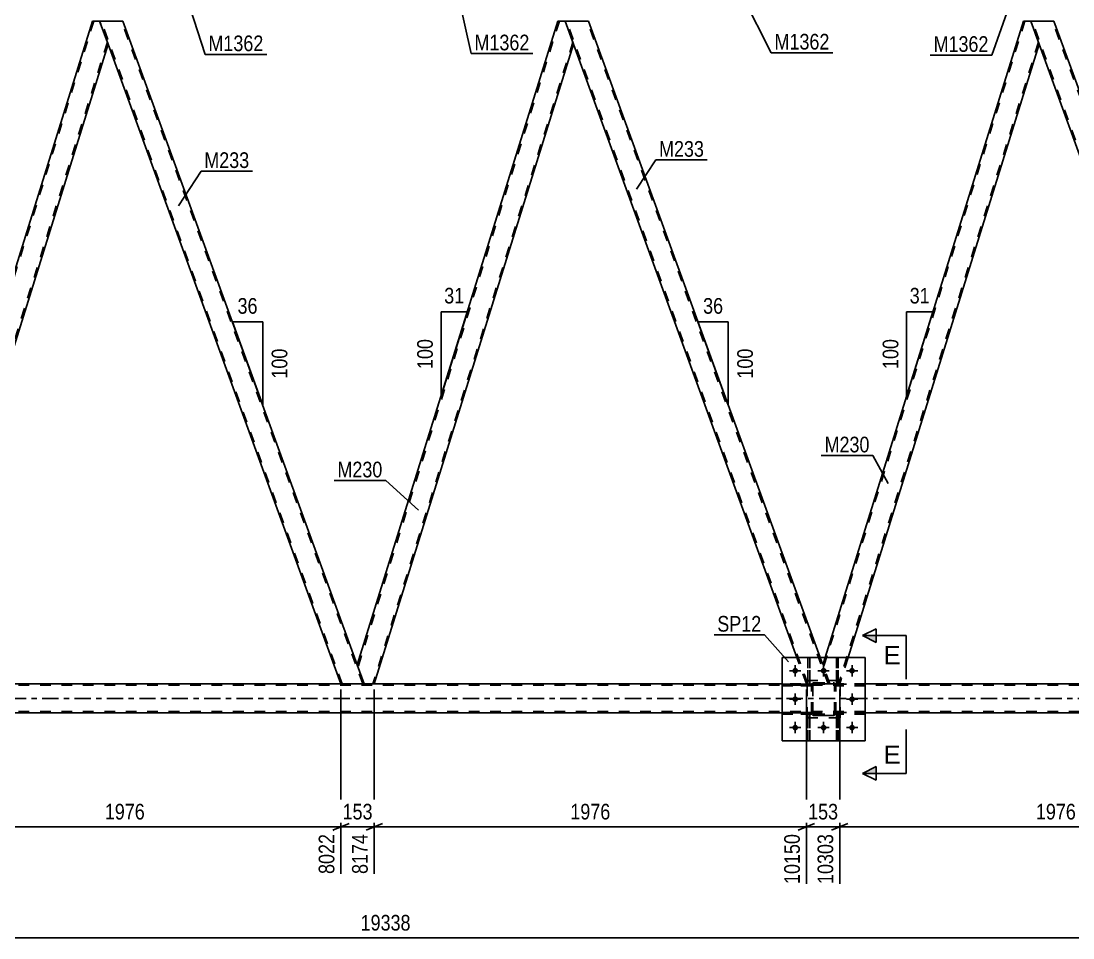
# Model space of a CAD drawing. Header units: millimetres. Extents: x 0 to 841, y 0 to 594.
# Drawn here: x 351.6 to 544, y 273.2 to 440.8 of the extents above; entities that cross this region are included whole.
import ezdxf

# ---------------------------------------------------------------- set-up
doc = ezdxf.new("R2010")
doc.units = ezdxf.units.MM
doc.linetypes.add('DXK_LINE_DOT2', pattern=[3.9198, 1.9599, -1.9599])
doc.linetypes.add('DXK_LINE_DOT3', pattern=[5.9187, 2.979, -0.9799, 0.9799, -0.9799])
doc.styles.add('Arial', font='arial.ttf', dxfattribs={"height": 0.2})
doc.styles.add('Arial Narrow', font='ARIALN.TTF', dxfattribs={"height": 0.2})

# ---------------------------------------------------------------- blocks, each defined once
blk = doc.blocks.new('Part-283124494-2794 - 2348')
at = {"color": 2, "linetype": 'Continuous'}
for p, q in [((364.64, 440.83), (327.94, 323.08)), ((365.96, 440.83), (364.64, 440.83)), ((367.51, 436.58), (365.96, 440.83)), ((367.51, 436.58), (331.05, 319.61)), ((329.2, 319.61), (327.94, 323.08))]:
    blk.add_line(p, q, dxfattribs=at)
at = {"color": 7, "linetype": 'DXK_LINE_DOT2'}
for p, q in [((364.89, 440.83), (328.07, 322.71)), ((367.37, 436.95), (330.8, 319.61)), ((331.05, 319.61), (329.2, 319.61))]:
    blk.add_line(p, q, dxfattribs=at)
blk = doc.blocks.new('Part-283124494-2581 - 2348')
at = {"color": 7, "linetype": 'DXK_LINE_DOT2'}
for p, q in [((495.49, 314.07), (495.49, 314.07)), ((495.49, 314.07), (495.49, 313.47)), ((495.49, 309.23), (495.49, 314.07)), ((495.49, 314.07), (495.81, 314.07)), ((495.81, 313.47), (495.81, 314.07)), ((495.81, 309.23), (495.81, 314.07)), ((495.49, 313.47), (495.49, 309.23)), ((495.49, 313.47), (495.81, 313.47)), ((495.81, 309.23), (495.81, 313.47)), ((495.49, 309.23), (495.81, 309.23))]:
    blk.add_line(p, q, dxfattribs=at)
blk = doc.blocks.new('Part-283124494-2804 - 2348')
at = {"color": 7, "linetype": 'DXK_LINE_DOT2'}
for p, q in [((535.16, 440.83), (498.34, 322.71)), ((537.64, 436.95), (501.06, 319.61)), ((498.21, 323.08), (498.63, 324.43)), ((502.82, 324.43), (501.31, 319.61)), ((499.47, 319.61), (498.21, 323.08)), ((501.31, 319.61), (499.47, 319.61))]:
    blk.add_line(p, q, dxfattribs=at)
at = {"color": 2, "linetype": 'Continuous'}
for p, q in [((534.91, 440.83), (498.63, 324.43)), ((536.23, 440.83), (534.91, 440.83)), ((536.23, 440.83), (537.77, 436.58)), ((537.77, 436.58), (502.82, 324.43))]:
    blk.add_line(p, q, dxfattribs=at)
blk = doc.blocks.new('Part-283124494-2704 - 2348')
at = {"color": 7, "linetype": 'DXK_LINE_DOT2'}
for p, q in [((776.44, 319.37), (100.96, 319.37)), ((505.96, 319.61), (490.76, 319.61)), ((776.44, 314.57), (100.96, 314.57)), ((505.96, 314.33), (490.76, 314.33))]:
    blk.add_line(p, q, dxfattribs=at)
at = {"color": 2, "linetype": 'Continuous'}
for p, q in [((490.76, 319.61), (250.55, 319.61)), ((661.03, 319.61), (505.96, 319.61)), ((490.76, 314.33), (250.55, 314.33)), ((661.03, 314.33), (505.96, 314.33))]:
    blk.add_line(p, q, dxfattribs=at)
at = {"color": 7, "linetype": 'DXK_LINE_DOT3'}
blk.add_line((100.96, 316.97), (776.44, 316.97), dxfattribs=at)
blk = doc.blocks.new('Part-283124494-2643 - 2348')
at = {"color": 7, "linetype": 'DXK_LINE_DOT2'}
for p, q in [((501.01, 314.07), (500.69, 314.07)), ((500.69, 313.47), (500.69, 314.07)), ((500.69, 309.23), (500.69, 314.07)), ((501.01, 314.07), (501.01, 314.07)), ((501.01, 314.07), (501.01, 313.47)), ((501.01, 309.23), (501.01, 314.07)), ((501.01, 313.47), (500.69, 313.47)), ((500.69, 309.23), (500.69, 313.47)), ((501.01, 313.47), (501.01, 309.23)), ((501.01, 309.23), (500.69, 309.23))]:
    blk.add_line(p, q, dxfattribs=at)
blk = doc.blocks.new('Part-283124494-2659 - 2348')
at = {"color": 7, "linetype": 'DXK_LINE_DOT2'}
for p, q in [((490.76, 324.43), (505.96, 324.43)), ((490.76, 324.43), (490.76, 309.23)), ((505.96, 324.43), (505.96, 309.23)), ((490.76, 309.23), (505.96, 309.23))]:
    blk.add_line(p, q, dxfattribs=at)
blk = doc.blocks.new('Part-283124494-2544 - 2348')
at = {"color": 7, "linetype": 'DXK_LINE_DOT2'}
for p, q in [((496.16, 319.35), (496.2, 319.54)), ((496.2, 319.54), (496.16, 319.35)), ((496.16, 314.31), (496.16, 319.35)), ((496.16, 319.35), (496.16, 319.35)), ((496.16, 314.31), (496.16, 319.35)), ((496.4, 319.35), (496.42, 319.44)), ((496.42, 319.44), (496.4, 319.35)), ((496.4, 314.31), (496.4, 319.35)), ((496.4, 319.35), (496.4, 319.35)), ((496.4, 319.35), (496.4, 314.31)), ((496.42, 319.44), (496.47, 319.52)), ((496.47, 319.52), (496.42, 319.44)), ((496.46, 319.79), (496.64, 319.83)), ((496.64, 319.83), (496.46, 319.79)), ((496.47, 319.52), (496.55, 319.57)), ((496.64, 319.59), (496.55, 319.57)), ((496.64, 319.83), (500.08, 319.83)), ((496.64, 319.83), (496.64, 319.83)), ((496.64, 319.83), (500.08, 319.83)), ((496.64, 319.59), (500.08, 319.59)), ((496.64, 319.59), (496.64, 319.59)), ((496.64, 319.59), (500.08, 319.59)), ((500.08, 319.83), (500.08, 319.83)), ((500.08, 319.83), (500.27, 319.79)), ((500.27, 319.79), (500.08, 319.83)), ((500.08, 319.59), (500.08, 319.59)), ((500.08, 319.59), (500.17, 319.57)), ((500.17, 319.57), (500.08, 319.59)), ((500.17, 319.57), (500.25, 319.52)), ((500.25, 319.52), (500.17, 319.57)), ((500.25, 319.52), (500.3, 319.44)), ((500.3, 319.44), (500.25, 319.52)), ((500.3, 319.44), (500.32, 319.35)), ((500.32, 319.35), (500.3, 319.44)), ((500.32, 314.31), (500.32, 319.35)), ((500.32, 319.35), (500.32, 319.35)), ((500.32, 314.31), (500.32, 319.35)), ((500.53, 319.54), (500.56, 319.35)), ((500.56, 319.35), (500.53, 319.54)), ((500.56, 314.31), (500.56, 319.35)), ((500.56, 319.35), (500.56, 319.35)), ((500.56, 314.31), (500.56, 319.35)), ((496.16, 314.31), (496.16, 314.31)), ((496.2, 314.13), (496.16, 314.31)), ((496.16, 314.31), (496.2, 314.13)), ((496.4, 314.31), (496.4, 314.31)), ((496.42, 314.22), (496.4, 314.31)), ((496.4, 314.31), (496.42, 314.22)), ((496.47, 314.14), (496.42, 314.22)), ((496.42, 314.22), (496.47, 314.14)), ((496.64, 313.83), (496.46, 313.87)), ((496.46, 313.87), (496.64, 313.83)), ((496.55, 314.09), (496.47, 314.14)), ((496.47, 314.14), (496.55, 314.09)), ((496.64, 314.07), (496.55, 314.09)), ((496.55, 314.09), (496.64, 314.07)), ((496.64, 314.07), (500.08, 314.07)), ((496.64, 314.07), (496.64, 314.07)), ((496.64, 314.07), (500.08, 314.07)), ((496.64, 313.83), (500.08, 313.83)), ((496.64, 313.83), (496.64, 313.83)), ((500.08, 313.83), (496.64, 313.83)), ((500.17, 314.09), (500.08, 314.07)), ((500.08, 314.07), (500.08, 314.07)), ((500.27, 313.87), (500.08, 313.83)), ((500.08, 313.83), (500.27, 313.87)), ((500.08, 313.83), (500.08, 313.83)), ((500.25, 314.14), (500.17, 314.09)), ((500.3, 314.22), (500.25, 314.14)), ((500.25, 314.14), (500.3, 314.22)), ((500.32, 314.31), (500.3, 314.22)), ((500.3, 314.22), (500.32, 314.31)), ((500.32, 314.31), (500.32, 314.31)), ((500.56, 314.31), (500.53, 314.13)), ((500.53, 314.13), (500.56, 314.31)), ((500.56, 314.31), (500.56, 314.31))]:
    blk.add_line(p, q, dxfattribs=at)
at = {"color": 7, "linetype": 'DXK_LINE_DOT3'}
blk.add_line((498.36, 316.83), (498.36, 316.83), dxfattribs=at)
at = {"color": 7, "linetype": 'DXK_LINE_DOT2'}
for centre, start, end in [((496.64, 319.35), 112.5, 157.5), ((496.64, 319.35), 112.5, 157.5), ((500.08, 319.35), 22.5, 67.5), ((500.08, 319.35), 22.5, 67.5), ((496.64, 314.31), 202.5, 247.5), ((496.64, 314.31), 202.5, 247.5), ((500.08, 314.31), 292.5, 337.5), ((500.08, 314.31), 292.5, 337.5)]:
    blk.add_arc(centre, 0.48, start, end, dxfattribs=at)
blk = doc.blocks.new('Part-283124494-2545 - 2348')
at = {"color": 7, "linetype": 'DXK_LINE_DOT2'}
for p, q in [((495.36, 313.43), (495.36, 320.23)), ((495.36, 320.23), (501.36, 320.23)), ((501.36, 313.43), (501.36, 320.23)), ((495.36, 313.43), (501.36, 313.43))]:
    blk.add_line(p, q, dxfattribs=at)
blk = doc.blocks.new('Part-283124494-2546 - 2348')
at = {"color": 7, "linetype": 'DXK_LINE_DOT2'}
for p, q in [((495.36, 313.43), (495.36, 320.23)), ((495.36, 320.23), (501.36, 320.23)), ((501.36, 313.43), (501.36, 320.23)), ((495.36, 313.43), (501.36, 313.43))]:
    blk.add_line(p, q, dxfattribs=at)
blk = doc.blocks.new('Part-283124494-2547 - 2348')
at = {"color": 7, "linetype": 'DXK_LINE_DOT2'}
for p, q in [((496.16, 319.35), (496.2, 319.54)), ((496.2, 319.54), (496.16, 319.35)), ((496.16, 314.31), (496.16, 319.35)), ((496.16, 319.35), (496.16, 319.35)), ((496.16, 314.31), (496.16, 319.35)), ((496.4, 319.35), (496.42, 319.44)), ((496.42, 319.44), (496.4, 319.35)), ((496.4, 314.31), (496.4, 319.35)), ((496.4, 319.35), (496.4, 319.35)), ((496.4, 319.35), (496.4, 314.31)), ((496.42, 319.44), (496.47, 319.52)), ((496.47, 319.52), (496.42, 319.44)), ((496.46, 319.79), (496.64, 319.83)), ((496.64, 319.83), (496.46, 319.79)), ((496.47, 319.52), (496.55, 319.57)), ((496.64, 319.59), (496.55, 319.57)), ((496.64, 319.83), (500.08, 319.83)), ((496.64, 319.83), (496.64, 319.83)), ((496.64, 319.83), (500.08, 319.83)), ((496.64, 319.59), (500.08, 319.59)), ((496.64, 319.59), (496.64, 319.59)), ((496.64, 319.59), (500.08, 319.59)), ((500.08, 319.83), (500.08, 319.83)), ((500.08, 319.83), (500.27, 319.79)), ((500.27, 319.79), (500.08, 319.83)), ((500.08, 319.59), (500.08, 319.59)), ((500.08, 319.59), (500.17, 319.57)), ((500.17, 319.57), (500.08, 319.59)), ((500.17, 319.57), (500.25, 319.52)), ((500.25, 319.52), (500.17, 319.57)), ((500.25, 319.52), (500.3, 319.44)), ((500.3, 319.44), (500.25, 319.52)), ((500.3, 319.44), (500.32, 319.35)), ((500.32, 319.35), (500.3, 319.44)), ((500.32, 314.31), (500.32, 319.35)), ((500.32, 319.35), (500.32, 319.35)), ((500.32, 314.31), (500.32, 319.35)), ((500.53, 319.54), (500.56, 319.35)), ((500.56, 319.35), (500.53, 319.54)), ((500.56, 314.31), (500.56, 319.35)), ((500.56, 319.35), (500.56, 319.35)), ((500.56, 314.31), (500.56, 319.35)), ((496.16, 314.31), (496.16, 314.31)), ((496.2, 314.13), (496.16, 314.31)), ((496.16, 314.31), (496.2, 314.13)), ((496.4, 314.31), (496.4, 314.31)), ((496.42, 314.22), (496.4, 314.31)), ((496.4, 314.31), (496.42, 314.22)), ((496.47, 314.14), (496.42, 314.22)), ((496.42, 314.22), (496.47, 314.14)), ((496.64, 313.83), (496.46, 313.87)), ((496.46, 313.87), (496.64, 313.83)), ((496.55, 314.09), (496.47, 314.14)), ((496.47, 314.14), (496.55, 314.09)), ((496.64, 314.07), (496.55, 314.09)), ((496.55, 314.09), (496.64, 314.07)), ((496.64, 314.07), (500.08, 314.07)), ((496.64, 314.07), (496.64, 314.07)), ((496.64, 314.07), (500.08, 314.07)), ((496.64, 313.83), (500.08, 313.83)), ((496.64, 313.83), (496.64, 313.83)), ((500.08, 313.83), (496.64, 313.83)), ((500.17, 314.09), (500.08, 314.07)), ((500.08, 314.07), (500.08, 314.07)), ((500.27, 313.87), (500.08, 313.83)), ((500.08, 313.83), (500.27, 313.87)), ((500.08, 313.83), (500.08, 313.83)), ((500.25, 314.14), (500.17, 314.09)), ((500.3, 314.22), (500.25, 314.14)), ((500.25, 314.14), (500.3, 314.22)), ((500.32, 314.31), (500.3, 314.22)), ((500.3, 314.22), (500.32, 314.31)), ((500.32, 314.31), (500.32, 314.31)), ((500.56, 314.31), (500.53, 314.13)), ((500.53, 314.13), (500.56, 314.31)), ((500.56, 314.31), (500.56, 314.31))]:
    blk.add_line(p, q, dxfattribs=at)
at = {"color": 7, "linetype": 'DXK_LINE_DOT3'}
blk.add_line((498.36, 316.83), (498.36, 316.83), dxfattribs=at)
at = {"color": 7, "linetype": 'DXK_LINE_DOT2'}
for centre, start, end in [((496.64, 319.35), 112.5, 157.5), ((496.64, 319.35), 112.5, 157.5), ((500.08, 319.35), 22.5, 67.5), ((500.08, 319.35), 22.5, 67.5), ((496.64, 314.31), 202.5, 247.5), ((496.64, 314.31), 202.5, 247.5), ((500.08, 314.31), 292.5, 337.5), ((500.08, 314.31), 292.5, 337.5)]:
    blk.add_arc(centre, 0.48, start, end, dxfattribs=at)
blk = doc.blocks.new('Part-283124494-2569 - 2348')
at = {"color": 7, "linetype": 'DXK_LINE_DOT2'}
for p, q in [((496.16, 314.39), (490.76, 314.39)), ((490.76, 314.39), (490.76, 314.07)), ((496.16, 314.07), (490.76, 314.07)), ((495.56, 314.07), (495.56, 314.39)), ((496.16, 314.07), (496.16, 314.39)), ((496.16, 314.07), (496.16, 314.39))]:
    blk.add_line(p, q, dxfattribs=at)
blk = doc.blocks.new('Part-283124494-2572 - 2348')
at = {"color": 7, "linetype": 'DXK_LINE_DOT2'}
for p, q in [((501.01, 324.43), (500.69, 324.43)), ((500.69, 324.43), (500.69, 320.19)), ((501.01, 320.19), (501.01, 324.43)), ((500.69, 321.8), (500.69, 319.59)), ((501.01, 319.59), (501.01, 321.8)), ((501.01, 320.19), (500.69, 320.19)), ((500.69, 320.19), (500.69, 319.59)), ((501.01, 319.59), (500.69, 319.59)), ((501.01, 319.59), (501.01, 320.19)), ((501.01, 319.59), (501.01, 319.59))]:
    blk.add_line(p, q, dxfattribs=at)
blk = doc.blocks.new('Part-283124494-2575 - 2348')
at = {"color": 7, "linetype": 'DXK_LINE_DOT2'}
for p, q in [((495.81, 324.43), (495.49, 324.43)), ((495.49, 324.43), (495.49, 320.19)), ((495.81, 320.19), (495.81, 324.43)), ((495.49, 321.8), (495.49, 319.59)), ((495.81, 319.59), (495.81, 321.8)), ((495.81, 320.19), (495.49, 320.19)), ((495.49, 320.19), (495.49, 319.59)), ((495.81, 319.59), (495.49, 319.59)), ((495.81, 319.59), (495.81, 320.19)), ((495.81, 319.59), (495.81, 319.59))]:
    blk.add_line(p, q, dxfattribs=at)
blk = doc.blocks.new('Part-283124494-2578 - 2348')
at = {"color": 7, "linetype": 'DXK_LINE_DOT2'}
for p, q in [((500.69, 314.07), (500.69, 314.07)), ((500.69, 314.07), (500.69, 313.47)), ((500.69, 309.23), (500.69, 314.07)), ((500.69, 314.07), (501.01, 314.07)), ((501.01, 313.47), (501.01, 314.07)), ((501.01, 309.23), (501.01, 314.07)), ((500.69, 313.47), (500.69, 309.23)), ((500.69, 313.47), (501.01, 313.47)), ((501.01, 309.23), (501.01, 313.47)), ((500.69, 309.23), (501.01, 309.23))]:
    blk.add_line(p, q, dxfattribs=at)
blk = doc.blocks.new('Bolt-283124494-2636 - 2348')
at = {"linetype": 'Continuous'}
for points in [[(493.68, 322.03, -1), (492.64, 322.03, -1)], [(498.88, 322.03, -1), (497.84, 322.03, -1)], [(504.08, 322.03, -1), (503.04, 322.03, -1)], [(493.68, 316.83, -1), (492.64, 316.83, -1)], [(504.08, 316.83, -1), (503.04, 316.83, -1)], [(493.68, 311.63, -1), (492.64, 311.63, -1)], [(498.88, 311.63, -1), (497.84, 311.63, -1)], [(504.08, 311.63, -1), (503.04, 311.63, -1)]]:
    blk.add_hatch(color=1, dxfattribs=at).paths.add_polyline_path(points)
at = {"color": 1, "linetype": 'Continuous'}
for p, q in [((494.2, 322.03), (492.12, 322.03)), ((493.16, 323.07), (493.16, 320.99)), ((499.4, 322.03), (497.32, 322.03)), ((498.36, 323.07), (498.36, 320.99)), ((504.6, 322.03), (502.52, 322.03)), ((503.56, 323.07), (503.56, 320.99)), ((493.16, 317.87), (493.16, 315.79)), ((503.56, 317.87), (503.56, 315.79)), ((494.2, 316.83), (492.12, 316.83)), ((504.6, 316.83), (502.52, 316.83)), ((493.16, 312.67), (493.16, 310.59)), ((498.36, 312.67), (498.36, 310.59)), ((503.56, 312.67), (503.56, 310.59)), ((494.2, 311.63), (492.12, 311.63)), ((499.4, 311.63), (497.32, 311.63)), ((504.6, 311.63), (502.52, 311.63))]:
    blk.add_line(p, q, dxfattribs=at)
blk = doc.blocks.new('Bolt-283124494-2637 - 2348')
at = {"color": 1, "linetype": 'Continuous'}
for p, q in [((492.12, 322.03), (492.81, 322.03)), ((493.16, 323.07), (493.16, 322.38)), ((493.16, 320.99), (493.16, 321.68)), ((494.2, 322.03), (493.51, 322.03)), ((497.32, 322.03), (498.01, 322.03)), ((498.36, 323.07), (498.36, 322.38)), ((498.36, 320.99), (498.36, 321.68)), ((499.4, 322.03), (498.71, 322.03)), ((502.52, 322.03), (503.21, 322.03)), ((503.56, 323.07), (503.56, 322.38)), ((503.56, 320.99), (503.56, 321.68)), ((504.6, 322.03), (503.91, 322.03)), ((493.16, 317.87), (493.16, 317.18)), ((503.56, 317.87), (503.56, 317.18)), ((492.12, 316.83), (492.81, 316.83)), ((493.16, 315.79), (493.16, 316.48)), ((494.2, 316.83), (493.51, 316.83)), ((502.52, 316.83), (503.21, 316.83)), ((503.56, 315.79), (503.56, 316.48)), ((504.6, 316.83), (503.91, 316.83)), ((493.16, 312.67), (493.16, 311.98)), ((498.36, 312.67), (498.36, 311.98)), ((503.56, 312.67), (503.56, 311.98)), ((492.12, 311.63), (492.81, 311.63)), ((493.16, 310.59), (493.16, 311.28)), ((494.2, 311.63), (493.51, 311.63)), ((497.32, 311.63), (498.01, 311.63)), ((498.36, 310.59), (498.36, 311.28)), ((499.4, 311.63), (498.71, 311.63)), ((502.52, 311.63), (503.21, 311.63)), ((503.56, 310.59), (503.56, 311.28)), ((504.6, 311.63), (503.91, 311.63))]:
    blk.add_line(p, q, dxfattribs=at)
blk = doc.blocks.new('Part-283124494-2646 - 2348')
at = {"color": 7, "linetype": 'DXK_LINE_DOT2'}
for p, q in [((495.49, 320.19), (495.49, 324.43)), ((495.49, 324.43), (495.49, 319.59)), ((495.49, 324.43), (495.81, 324.43)), ((495.81, 324.43), (495.81, 320.19)), ((495.81, 319.59), (495.81, 324.43)), ((495.49, 319.59), (495.49, 320.19)), ((495.49, 320.19), (495.81, 320.19)), ((495.49, 319.59), (495.49, 319.59)), ((495.81, 319.59), (495.49, 319.59)), ((495.81, 320.19), (495.81, 319.59))]:
    blk.add_line(p, q, dxfattribs=at)
blk = doc.blocks.new('Part-283124494-2649 - 2348')
at = {"color": 7, "linetype": 'DXK_LINE_DOT2'}
for p, q in [((500.69, 320.19), (500.69, 324.43)), ((500.69, 324.43), (500.69, 319.59)), ((500.69, 324.43), (501.01, 324.43)), ((501.01, 324.43), (501.01, 320.19)), ((501.01, 319.59), (501.01, 324.43)), ((500.69, 319.59), (500.69, 320.19)), ((500.69, 320.19), (501.01, 320.19)), ((500.69, 319.59), (500.69, 319.59)), ((501.01, 319.59), (500.69, 319.59)), ((501.01, 320.19), (501.01, 319.59))]:
    blk.add_line(p, q, dxfattribs=at)
blk = doc.blocks.new('Part-283124494-2650 - 2348')
at = {"color": 7, "linetype": 'DXK_LINE_DOT2'}
for p, q in [((496.16, 314.39), (490.76, 314.39)), ((490.76, 314.39), (490.76, 314.07)), ((490.76, 314.07), (496.16, 314.07)), ((495.56, 314.39), (496.16, 314.39)), ((495.56, 314.07), (495.56, 314.39)), ((495.56, 314.07), (496.16, 314.07)), ((496.16, 314.07), (496.16, 314.39)), ((496.16, 314.07), (496.16, 314.39))]:
    blk.add_line(p, q, dxfattribs=at)
blk = doc.blocks.new('Part-283124494-2651 - 2348')
at = {"color": 7, "linetype": 'DXK_LINE_DOT2'}
for p, q in [((495.81, 319.59), (490.76, 319.59)), ((490.76, 319.59), (490.76, 319.27)), ((496.16, 319.59), (495.56, 319.59)), ((495.56, 319.27), (495.56, 319.59)), ((496.16, 319.27), (496.16, 319.59)), ((496.16, 319.27), (496.16, 319.59)), ((490.76, 319.27), (496.16, 319.27)), ((495.56, 319.27), (496.16, 319.27))]:
    blk.add_line(p, q, dxfattribs=at)
blk = doc.blocks.new('Part-283124494-2652 - 2348')
at = {"color": 7, "linetype": 'DXK_LINE_DOT2'}
for p, q in [((500.56, 314.07), (500.56, 314.39)), ((500.56, 314.39), (505.96, 314.39)), ((500.56, 314.07), (500.56, 314.39)), ((505.96, 314.07), (500.56, 314.07)), ((501.16, 314.07), (501.16, 314.39)), ((505.96, 314.39), (505.96, 314.07))]:
    blk.add_line(p, q, dxfattribs=at)
blk = doc.blocks.new('Part-283124494-2653 - 2348')
at = {"color": 7, "linetype": 'DXK_LINE_DOT2'}
for p, q in [((500.56, 319.27), (500.56, 319.59)), ((500.56, 319.59), (505.96, 319.59)), ((500.56, 319.27), (500.56, 319.59)), ((501.16, 319.27), (501.16, 319.59)), ((505.96, 319.59), (505.96, 319.27)), ((505.96, 319.27), (500.56, 319.27))]:
    blk.add_line(p, q, dxfattribs=at)
blk = doc.blocks.new('Part-283124494-2658 - 2348')
at = {"color": 2, "linetype": 'Continuous'}
for p, q in [((505.96, 324.43), (490.76, 324.43)), ((490.76, 309.23), (490.76, 324.43)), ((505.96, 309.23), (505.96, 324.43)), ((505.96, 309.23), (490.76, 309.23))]:
    blk.add_line(p, q, dxfattribs=at)
blk = doc.blocks.new('Part-283124494-2674 - 2348')
at = {"color": 2, "linetype": 'Continuous'}
for p, q in [((455.35, 440.83), (451.09, 440.83)), ((455.35, 440.83), (497.71, 324.43)), ((493.46, 324.43), (452.64, 436.58))]:
    blk.add_line(p, q, dxfattribs=at)
at = {"color": 7, "linetype": 'DXK_LINE_DOT2'}
for p, q in [((451.09, 440.83), (452.64, 436.58)), ((495.47, 319.61), (451.35, 440.83)), ((499.21, 319.61), (455.09, 440.83)), ((495.21, 319.61), (493.46, 324.43)), ((499.47, 319.61), (497.71, 324.43)), ((499.47, 319.61), (495.21, 319.61))]:
    blk.add_line(p, q, dxfattribs=at)
blk = doc.blocks.new('Part-283124494-2689 - 2348')
at = {"color": 2, "linetype": 'Continuous'}
for p, q in [((449.77, 440.83), (413.07, 323.08)), ((451.09, 440.83), (449.77, 440.83)), ((452.64, 436.58), (451.09, 440.83)), ((452.64, 436.58), (416.18, 319.61)), ((414.34, 319.61), (413.07, 323.08))]:
    blk.add_line(p, q, dxfattribs=at)
at = {"color": 7, "linetype": 'DXK_LINE_DOT2'}
for p, q in [((450.03, 440.83), (413.21, 322.71)), ((452.5, 436.95), (415.93, 319.61)), ((416.18, 319.61), (414.34, 319.61))]:
    blk.add_line(p, q, dxfattribs=at)
blk = doc.blocks.new('Part-283124494-2799 - 2348')
at = {"color": 2, "linetype": 'Continuous'}
for p, q in [((365.96, 440.83), (370.22, 440.83)), ((370.22, 440.83), (413.07, 323.08)), ((410.08, 319.61), (367.51, 436.58))]:
    blk.add_line(p, q, dxfattribs=at)
at = {"color": 7, "linetype": 'DXK_LINE_DOT2'}
for p, q in [((367.51, 436.58), (365.96, 440.83)), ((410.33, 319.61), (366.21, 440.83)), ((414.08, 319.61), (369.96, 440.83)), ((414.34, 319.61), (413.07, 323.08)), ((414.34, 319.61), (410.08, 319.61))]:
    blk.add_line(p, q, dxfattribs=at)
blk = doc.blocks.new('Part-283124494-2809 - 2348')
at = {"color": 2, "linetype": 'Continuous'}
for p, q in [((536.23, 440.83), (540.48, 440.83)), ((540.48, 440.83), (583.34, 323.08)), ((580.35, 319.61), (537.77, 436.58))]:
    blk.add_line(p, q, dxfattribs=at)
at = {"color": 7, "linetype": 'DXK_LINE_DOT2'}
for p, q in [((537.77, 436.58), (536.23, 440.83)), ((580.6, 319.61), (536.48, 440.83)), ((584.35, 319.61), (540.23, 440.83)), ((584.6, 319.61), (583.34, 323.08)), ((584.6, 319.61), (580.35, 319.61))]:
    blk.add_line(p, q, dxfattribs=at)
blk = doc.blocks.new('Part-283124494-2814 - 2348')
at = {"color": 7, "linetype": 'DXK_LINE_DOT2'}
for p, q in [((496.16, 319.59), (490.76, 319.59)), ((490.76, 319.59), (490.76, 319.27)), ((495.56, 319.27), (495.56, 319.59)), ((496.16, 319.27), (496.16, 319.59)), ((496.16, 319.27), (496.16, 319.59)), ((496.16, 319.27), (490.76, 319.27))]:
    blk.add_line(p, q, dxfattribs=at)
blk = doc.blocks.new('Part-283124494-2815 - 2348')
at = {"color": 7, "linetype": 'DXK_LINE_DOT2'}
for p, q in [((501.16, 314.39), (500.56, 314.39)), ((500.56, 314.39), (505.96, 314.39)), ((500.56, 314.07), (500.56, 314.39)), ((500.56, 314.07), (500.56, 314.39)), ((501.16, 314.07), (500.56, 314.07)), ((505.96, 314.07), (500.56, 314.07)), ((501.16, 314.07), (501.16, 314.39)), ((505.96, 314.39), (505.96, 314.07))]:
    blk.add_line(p, q, dxfattribs=at)
blk = doc.blocks.new('Part-283124494-2816 - 2348')
at = {"color": 7, "linetype": 'DXK_LINE_DOT2'}
for p, q in [((501.16, 319.59), (500.56, 319.59)), ((500.56, 319.59), (505.96, 319.59)), ((500.56, 319.27), (500.56, 319.59)), ((500.56, 319.27), (500.56, 319.59)), ((501.16, 319.27), (501.16, 319.59)), ((505.96, 319.59), (505.96, 319.27)), ((501.16, 319.27), (500.56, 319.27)), ((505.96, 319.27), (500.56, 319.27))]:
    blk.add_line(p, q, dxfattribs=at)
blk = doc.blocks.new('Part-283124494-2819 - 2348')
at = {"color": 7, "linetype": 'DXK_LINE_DOT2'}
for p, q in [((495.81, 314.07), (495.49, 314.07)), ((495.49, 313.47), (495.49, 314.07)), ((495.49, 309.23), (495.49, 314.07)), ((495.81, 314.07), (495.81, 314.07)), ((495.81, 314.07), (495.81, 313.47)), ((495.81, 309.23), (495.81, 314.07)), ((495.81, 313.47), (495.49, 313.47)), ((495.49, 309.23), (495.49, 313.47)), ((495.81, 313.47), (495.81, 309.23)), ((495.81, 309.23), (495.49, 309.23))]:
    blk.add_line(p, q, dxfattribs=at)
blk = doc.blocks.new('StraightDimension-283124494-14936 - 2348')
at = {"color": 7, "linetype": 'Continuous'}
for p, q in [((331.05, 318.61), (331.05, 284.87)), ((410.08, 318.61), (410.08, 284.87)), ((332.55, 294.08), (329.55, 292.88)), ((331.05, 293.48), (410.08, 293.48)), ((408.58, 292.88), (411.58, 294.08))]:
    blk.add_line(p, q, dxfattribs=at)
at = {"color": 0}
blk.add_wipeout([(374.82, 294.23), (374.82, 298.43), (366.31, 298.43), (366.31, 294.23)], dxfattribs=at)
at = {"color": 0, "linetype": 'Continuous'}
blk.add_wipeout([(409.48, 292.78), (405.28, 292.78), (405.28, 284.27), (409.48, 284.27)], dxfattribs=at)
at = {"color": 3, "style": 'Arial Narrow'}
blk.add_text('1976', height=2.863, dxfattribs=at).set_placement((366.91, 294.83))
at = {"color": 3, "linetype": 'Continuous', "style": 'Arial Narrow'}
blk.add_text('8022', height=2.863, rotation=90.0002, dxfattribs=at).set_placement((408.88, 284.87))
blk = doc.blocks.new('StraightDimension-283124494-14934 - 2348')
at = {"color": 7, "linetype": 'Continuous'}
for p, q in [((416.18, 318.61), (416.18, 284.87)), ((495.21, 318.61), (495.21, 283.04)), ((417.68, 294.08), (414.68, 292.88)), ((416.18, 293.48), (495.21, 293.48)), ((493.71, 292.88), (496.71, 294.08))]:
    blk.add_line(p, q, dxfattribs=at)
at = {"color": 0}
blk.add_wipeout([(459.95, 294.23), (459.95, 298.43), (451.44, 298.43), (451.44, 294.23)], dxfattribs=at)
at = {"color": 0, "linetype": 'Continuous'}
blk.add_wipeout([(494.61, 292.78), (490.41, 292.78), (490.41, 282.44), (494.61, 282.44)], dxfattribs=at)
at = {"color": 3, "style": 'Arial Narrow'}
blk.add_text('1976', height=2.863, dxfattribs=at).set_placement((452.04, 294.83))
at = {"color": 3, "linetype": 'Continuous', "style": 'Arial Narrow'}
blk.add_text('10150', height=2.863, rotation=90.0002, dxfattribs=at).set_placement((494.01, 283.04))
blk = doc.blocks.new('AngleDimension-283124494-2903 - 2348')
at = {"color": 7, "linetype": 'Continuous'}
for p, q in [((480.41, 371.97), (475.38, 385.81)), ((480.92, 385.81), (475.38, 385.81)), ((480.92, 370.58), (475.38, 385.81)), ((480.92, 370.58), (480.92, 385.81))]:
    blk.add_line(p, q, dxfattribs=at)
at = {"color": 0}
for points in [[(480.57, 386.71), (480.57, 390.91), (475.72, 390.91), (475.72, 386.71)], [(486.02, 381.54), (481.82, 381.54), (481.82, 374.85), (486.02, 374.85)]]:
    blk.add_wipeout(points, dxfattribs=at)
at = {"color": 3, "style": 'Arial Narrow'}
blk.add_text('36', height=2.863, dxfattribs=at).set_placement((476.32, 387.31))
blk.add_text('100', height=2.863, rotation=90.0002, dxfattribs=at).set_placement((485.42, 375.45))
blk = doc.blocks.new('AngleDimension-283124494-2917 - 2348')
at = {"color": 7, "linetype": 'Continuous'}
for p, q in [((513.52, 387.68), (518.34, 387.68)), ((513.52, 372.21), (518.34, 387.68)), ((513.52, 372.21), (513.52, 387.68)), ((514.92, 376.69), (518.34, 387.68))]:
    blk.add_line(p, q, dxfattribs=at)
at = {"color": 0}
for points in [[(518.36, 388.58), (518.36, 392.78), (513.5, 392.78), (513.5, 388.58)], [(512.62, 383.29), (508.42, 383.29), (508.42, 376.6), (512.62, 376.6)]]:
    blk.add_wipeout(points, dxfattribs=at)
at = {"color": 3, "style": 'Arial Narrow'}
blk.add_text('31', height=2.863, dxfattribs=at).set_placement((514.1, 389.18))
blk.add_text('100', height=2.863, rotation=90.0002, dxfattribs=at).set_placement((512.02, 377.2))
blk = doc.blocks.new('AngleDimension-283124494-2931 - 2348')
at = {"color": 7, "linetype": 'Continuous'}
for p, q in [((395.28, 371.97), (390.24, 385.81)), ((395.78, 385.81), (390.24, 385.81)), ((395.78, 370.58), (390.24, 385.81)), ((395.78, 370.58), (395.78, 385.81))]:
    blk.add_line(p, q, dxfattribs=at)
at = {"color": 0}
for points in [[(395.44, 386.71), (395.44, 390.91), (390.58, 390.91), (390.58, 386.71)], [(400.88, 381.54), (396.68, 381.54), (396.68, 374.85), (400.88, 374.85)]]:
    blk.add_wipeout(points, dxfattribs=at)
at = {"color": 3, "style": 'Arial Narrow'}
blk.add_text('36', height=2.863, dxfattribs=at).set_placement((391.18, 387.31))
blk.add_text('100', height=2.863, rotation=90.0002, dxfattribs=at).set_placement((400.28, 375.45))
blk = doc.blocks.new('AngleDimension-283124494-2945 - 2348')
at = {"color": 7, "linetype": 'Continuous'}
for p, q in [((428.39, 387.68), (433.21, 387.68)), ((428.39, 372.21), (433.21, 387.68)), ((428.39, 372.21), (428.39, 387.68)), ((429.78, 376.69), (433.21, 387.68))]:
    blk.add_line(p, q, dxfattribs=at)
at = {"color": 0}
for points in [[(433.23, 388.58), (433.23, 392.78), (428.37, 392.78), (428.37, 388.58)], [(427.49, 383.29), (423.29, 383.29), (423.29, 376.6), (427.49, 376.6)]]:
    blk.add_wipeout(points, dxfattribs=at)
at = {"color": 3, "style": 'Arial Narrow'}
blk.add_text('31', height=2.863, dxfattribs=at).set_placement((428.97, 389.18))
blk.add_text('100', height=2.863, rotation=90.0002, dxfattribs=at).set_placement((426.89, 377.2))
blk = doc.blocks.new('StraightDimension-283124494-3238 - 2348')
at = {"color": 7, "linetype": 'Continuous'}
blk.add_line((49.23, 273.17), (787.3, 273.17), dxfattribs=at)
at = {"color": 0}
blk.add_wipeout([(423.43, 273.92), (423.43, 278.12), (413.09, 278.12), (413.09, 273.92)], dxfattribs=at)
at = {"color": 3, "style": 'Arial Narrow'}
blk.add_text('19338', height=2.863, dxfattribs=at).set_placement((413.69, 274.52))
blk = doc.blocks.new('StraightDimension-283124494-14932 - 2348')
at = {"color": 7, "linetype": 'Continuous'}
for p, q in [((501.31, 318.61), (501.31, 283.04)), ((580.35, 318.61), (580.35, 283.04)), ((502.81, 294.08), (499.81, 292.88)), ((501.31, 293.48), (580.35, 293.48)), ((578.85, 292.88), (581.85, 294.08))]:
    blk.add_line(p, q, dxfattribs=at)
at = {"color": 0}
blk.add_wipeout([(545.09, 294.23), (545.09, 298.43), (536.58, 298.43), (536.58, 294.23)], dxfattribs=at)
at = {"color": 0, "linetype": 'Continuous'}
blk.add_wipeout([(579.75, 292.78), (575.55, 292.78), (575.55, 282.44), (579.75, 282.44)], dxfattribs=at)
at = {"color": 3, "style": 'Arial Narrow'}
blk.add_text('1976', height=2.863, dxfattribs=at).set_placement((537.18, 294.83))
at = {"color": 3, "linetype": 'Continuous', "style": 'Arial Narrow'}
blk.add_text('12279', height=2.863, rotation=90.0002, dxfattribs=at).set_placement((579.15, 283.04))
blk = doc.blocks.new('StraightDimension-283124494-14933 - 2348')
at = {"color": 7, "linetype": 'Continuous'}
for p, q in [((495.21, 318.61), (495.21, 283.04)), ((501.31, 318.61), (501.31, 283.04)), ((493.71, 292.88), (496.71, 294.08)), ((495.21, 293.48), (501.31, 293.48)), ((502.81, 294.08), (499.81, 292.88))]:
    blk.add_line(p, q, dxfattribs=at)
at = {"color": 0}
blk.add_wipeout([(501.61, 294.23), (501.61, 298.43), (494.92, 298.43), (494.92, 294.23)], dxfattribs=at)
at = {"color": 0, "linetype": 'Continuous'}
blk.add_wipeout([(500.71, 292.78), (496.51, 292.78), (496.51, 282.44), (500.71, 282.44)], dxfattribs=at)
at = {"color": 3, "style": 'Arial Narrow'}
blk.add_text('153', height=2.863, dxfattribs=at).set_placement((495.52, 294.83))
at = {"color": 3, "linetype": 'Continuous', "style": 'Arial Narrow'}
blk.add_text('10303', height=2.863, rotation=90.0002, dxfattribs=at).set_placement((500.11, 283.04))
blk = doc.blocks.new('StraightDimension-283124494-14935 - 2348')
at = {"color": 7, "linetype": 'Continuous'}
for p, q in [((410.08, 318.61), (410.08, 284.87)), ((416.18, 318.61), (416.18, 284.87)), ((408.58, 292.88), (411.58, 294.08)), ((410.08, 293.48), (416.18, 293.48)), ((417.68, 294.08), (414.68, 292.88))]:
    blk.add_line(p, q, dxfattribs=at)
at = {"color": 0}
blk.add_wipeout([(416.47, 294.23), (416.47, 298.43), (409.79, 298.43), (409.79, 294.23)], dxfattribs=at)
at = {"color": 0, "linetype": 'Continuous'}
blk.add_wipeout([(415.58, 292.78), (411.38, 292.78), (411.38, 284.27), (415.58, 284.27)], dxfattribs=at)
at = {"color": 3, "style": 'Arial Narrow'}
blk.add_text('153', height=2.863, dxfattribs=at).set_placement((410.39, 294.83))
at = {"color": 3, "linetype": 'Continuous', "style": 'Arial Narrow'}
blk.add_text('8174', height=2.863, rotation=90.0002, dxfattribs=at).set_placement((414.98, 284.87))
blk = doc.blocks.new('Mark-283124494-2456 - 2348')
at = {"color": 0}
blk.add_wipeout([(444.56, 435.47), (444.56, 438.47), (434.51, 438.47), (434.51, 435.47)], dxfattribs=at)
blk.add_wipeout([(444.56, 435.47), (444.56, 438.47), (434.51, 438.47), (434.51, 435.47)], dxfattribs=at)
at = {"color": 30, "linetype": 'Continuous'}
for p, q in [((431.35, 446.42), (433.91, 434.87)), ((433.91, 434.87), (445.16, 434.87))]:
    blk.add_line(p, q, dxfattribs=at)
at = {"color": 3, "style": 'Arial Narrow'}
blk.add_text('M1362', height=2.863, dxfattribs=at).set_placement((434.51, 435.47))
blk = doc.blocks.new('Mark-283124494-2800 - 2348')
at = {"color": 0}
blk.add_wipeout([(506.75, 361.96), (506.75, 364.96), (498.53, 364.96), (498.53, 361.96)], dxfattribs=at)
blk.add_wipeout([(506.75, 361.96), (506.75, 364.96), (498.53, 364.96), (498.53, 361.96)], dxfattribs=at)
at = {"color": 30, "linetype": 'Continuous'}
for p in [(497.93, 361.36), (510.14, 356.29)]:
    blk.add_line(p, (507.35, 361.36), dxfattribs=at)
at = {"color": 3, "style": 'Arial Narrow'}
blk.add_text('M230', height=2.863, dxfattribs=at).set_placement((498.53, 361.96))
blk = doc.blocks.new('Mark-283124494-2436 - 2348')
at = {"color": 0}
blk.add_wipeout([(528.51, 435.19), (528.51, 438.19), (518.46, 438.19), (518.46, 435.19)], dxfattribs=at)
blk.add_wipeout([(528.51, 435.19), (528.51, 438.19), (518.46, 438.19), (518.46, 435.19)], dxfattribs=at)
at = {"color": 30, "linetype": 'Continuous'}
for p in [(533.69, 447.61), (517.86, 434.59)]:
    blk.add_line(p, (529.11, 434.59), dxfattribs=at)
at = {"color": 3, "style": 'Arial Narrow'}
blk.add_text('M1362', height=2.863, dxfattribs=at).set_placement((518.46, 435.19))
blk = doc.blocks.new('Mark-283124494-2446 - 2348')
at = {"color": 0}
blk.add_wipeout([(499.44, 435.62), (499.44, 438.62), (489.38, 438.62), (489.38, 435.62)], dxfattribs=at)
blk.add_wipeout([(499.44, 435.62), (499.44, 438.62), (489.38, 438.62), (489.38, 435.62)], dxfattribs=at)
at = {"color": 30, "linetype": 'Continuous'}
for p, q in [((483.25, 445.99), (488.78, 435.02)), ((488.78, 435.02), (500.04, 435.02))]:
    blk.add_line(p, q, dxfattribs=at)
at = {"color": 3, "style": 'Arial Narrow'}
blk.add_text('M1362', height=2.863, dxfattribs=at).set_placement((489.38, 435.62))
blk = doc.blocks.new('Mark-283124494-2466 - 2348')
at = {"color": 0}
blk.add_wipeout([(395.92, 435.32), (395.92, 438.32), (385.86, 438.32), (385.86, 435.32)], dxfattribs=at)
blk.add_wipeout([(395.92, 435.32), (395.92, 438.32), (385.86, 438.32), (385.86, 435.32)], dxfattribs=at)
at = {"color": 30, "linetype": 'Continuous'}
for p, q in [((381.62, 445.94), (385.26, 434.72)), ((385.26, 434.72), (396.52, 434.72))]:
    blk.add_line(p, q, dxfattribs=at)
at = {"color": 3, "style": 'Arial Narrow'}
blk.add_text('M1362', height=2.863, dxfattribs=at).set_placement((385.86, 435.32))
blk = doc.blocks.new('Mark-283124494-2654 - 2348')
at = {"color": 0}
blk.add_wipeout([(486.96, 329.18), (486.96, 332.18), (478.92, 332.18), (478.92, 329.18)], dxfattribs=at)
blk.add_wipeout([(486.96, 329.18), (486.96, 332.18), (478.92, 332.18), (478.92, 329.18)], dxfattribs=at)
at = {"color": 30, "linetype": 'Continuous'}
for p in [(478.32, 328.58), (491.91, 323.64)]:
    blk.add_line(p, (487.56, 328.58), dxfattribs=at)
at = {"color": 3, "style": 'Arial Narrow'}
blk.add_text('SP12', height=2.863, dxfattribs=at).set_placement((478.92, 329.18))
blk = doc.blocks.new('Mark-283124494-2670 - 2348')
at = {"color": 0}
blk.add_wipeout([(476.49, 416.02), (476.49, 419.02), (468.26, 419.02), (468.26, 416.02)], dxfattribs=at)
blk.add_wipeout([(476.49, 416.02), (476.49, 419.02), (468.26, 419.02), (468.26, 416.02)], dxfattribs=at)
at = {"color": 30, "linetype": 'Continuous'}
for p, q in [((464.13, 410.11), (467.66, 415.42)), ((467.66, 415.42), (477.09, 415.42))]:
    blk.add_line(p, q, dxfattribs=at)
at = {"color": 3, "style": 'Arial Narrow'}
blk.add_text('M233', height=2.863, dxfattribs=at).set_placement((468.26, 416.02))
blk = doc.blocks.new('Mark-283124494-2685 - 2348')
at = {"color": 0}
blk.add_wipeout([(417.68, 357.39), (417.68, 360.39), (409.45, 360.39), (409.45, 357.39)], dxfattribs=at)
blk.add_wipeout([(417.68, 357.39), (417.68, 360.39), (409.45, 360.39), (409.45, 357.39)], dxfattribs=at)
at = {"color": 30, "linetype": 'Continuous'}
for p in [(408.85, 356.79), (424.25, 351.42)]:
    blk.add_line(p, (418.28, 356.79), dxfattribs=at)
at = {"color": 3, "style": 'Arial Narrow'}
blk.add_text('M230', height=2.863, dxfattribs=at).set_placement((409.45, 357.39))
blk = doc.blocks.new('Mark-283124494-2795 - 2348')
at = {"color": 0}
blk.add_wipeout([(393.33, 413.96), (393.33, 416.96), (385.1, 416.96), (385.1, 413.96)], dxfattribs=at)
blk.add_wipeout([(393.33, 413.96), (393.33, 416.96), (385.1, 416.96), (385.1, 413.96)], dxfattribs=at)
at = {"color": 30, "linetype": 'Continuous'}
for p, q in [((380.4, 407.04), (384.5, 413.36)), ((384.5, 413.36), (393.93, 413.36))]:
    blk.add_line(p, q, dxfattribs=at)
at = {"color": 3, "style": 'Arial Narrow'}
blk.add_text('M233', height=2.863, dxfattribs=at).set_placement((385.1, 413.96))
blk = doc.blocks.new('SectionMark-283124494-4186 - 2348')
at = {"linetype": 'Continuous'}
for points in [[(507.95, 328.46), (507.95, 327.21), (505.45, 328.46)], [(507.95, 304.51), (507.95, 303.26), (505.45, 303.26)]]:
    blk.add_hatch(color=6, dxfattribs=at).paths.add_polyline_path(points)
at = {"color": 6, "linetype": 'Continuous'}
for p, q in [((505.45, 328.46), (507.95, 329.71)), ((507.95, 327.21), (507.95, 329.71)), ((513.45, 328.46), (505.45, 328.46)), ((505.45, 328.46), (507.95, 327.21)), ((513.45, 328.46), (513.45, 320.46)), ((513.45, 303.26), (513.45, 311.26)), ((505.45, 303.26), (507.95, 304.51)), ((507.95, 304.51), (507.95, 302.01)), ((513.45, 303.26), (505.45, 303.26)), ((507.95, 302.01), (505.45, 303.26))]:
    blk.add_line(p, q, dxfattribs=at)
at = {"color": 0, "linetype": 'Continuous'}
for points in [[(512.45, 323.21), (512.45, 326.71), (509.34, 326.71), (509.34, 323.21)], [(512.45, 305.01), (512.45, 308.51), (509.34, 308.51), (509.34, 305.01)]]:
    blk.add_wipeout(points, dxfattribs=at)
at = {"color": 3, "linetype": 'Continuous', "style": 'Arial'}
for p in [(509.34, 323.21), (509.34, 305.01)]:
    blk.add_text('E', height=3.34, dxfattribs=at).set_placement(p)

msp = doc.modelspace()

# ---------------------------------------------------------------- block references
for name in ['Part-283124494-2794 - 2348', 'Part-283124494-2799 - 2348', 'Part-283124494-2689 - 2348', 'Part-283124494-2674 - 2348', 'Part-283124494-2804 - 2348', 'Part-283124494-2809 - 2348', 'Part-283124494-2659 - 2348', 'Part-283124494-2658 - 2348', 'Part-283124494-2575 - 2348', 'Part-283124494-2646 - 2348', 'Part-283124494-2572 - 2348', 'Part-283124494-2649 - 2348', 'Bolt-283124494-2636 - 2348', 'Bolt-283124494-2637 - 2348', 'Part-283124494-2704 - 2348', 'Part-283124494-2651 - 2348', 'Part-283124494-2814 - 2348', 'Part-283124494-2545 - 2348', 'Part-283124494-2546 - 2348', 'Part-283124494-2544 - 2348', 'Part-283124494-2547 - 2348', 'Part-283124494-2653 - 2348', 'Part-283124494-2816 - 2348', 'Part-283124494-2569 - 2348', 'Part-283124494-2650 - 2348', 'Part-283124494-2581 - 2348', 'Part-283124494-2819 - 2348', 'Part-283124494-2652 - 2348', 'Part-283124494-2815 - 2348', 'Part-283124494-2643 - 2348', 'Part-283124494-2578 - 2348']:
    msp.add_blockref(name, (0, 0))

# ---------------------------------------------------------------- next in the draw order: block references
for name in ['AngleDimension-283124494-2945 - 2348', 'AngleDimension-283124494-2917 - 2348', 'AngleDimension-283124494-2931 - 2348', 'AngleDimension-283124494-2903 - 2348', 'StraightDimension-283124494-14936 - 2348', 'StraightDimension-283124494-14934 - 2348']:
    msp.add_blockref(name, (0, 0))

# ---------------------------------------------------------------- next in the draw order: block references
msp.add_blockref('StraightDimension-283124494-3238 - 2348', (0, 0))

# ---------------------------------------------------------------- next in the draw order: block references
for name in ['Mark-283124494-2456 - 2348', 'Mark-283124494-2436 - 2348', 'Mark-283124494-2466 - 2348', 'Mark-283124494-2446 - 2348', 'Mark-283124494-2670 - 2348', 'Mark-283124494-2795 - 2348', 'Mark-283124494-2800 - 2348', 'Mark-283124494-2685 - 2348', 'Mark-283124494-2654 - 2348', 'StraightDimension-283124494-14935 - 2348', 'StraightDimension-283124494-14932 - 2348']:
    msp.add_blockref(name, (0, 0))

# ---------------------------------------------------------------- next in the draw order: block references
for name in ['SectionMark-283124494-4186 - 2348', 'StraightDimension-283124494-14933 - 2348']:
    msp.add_blockref(name, (0, 0))

doc.saveas('drawing.dxf')
